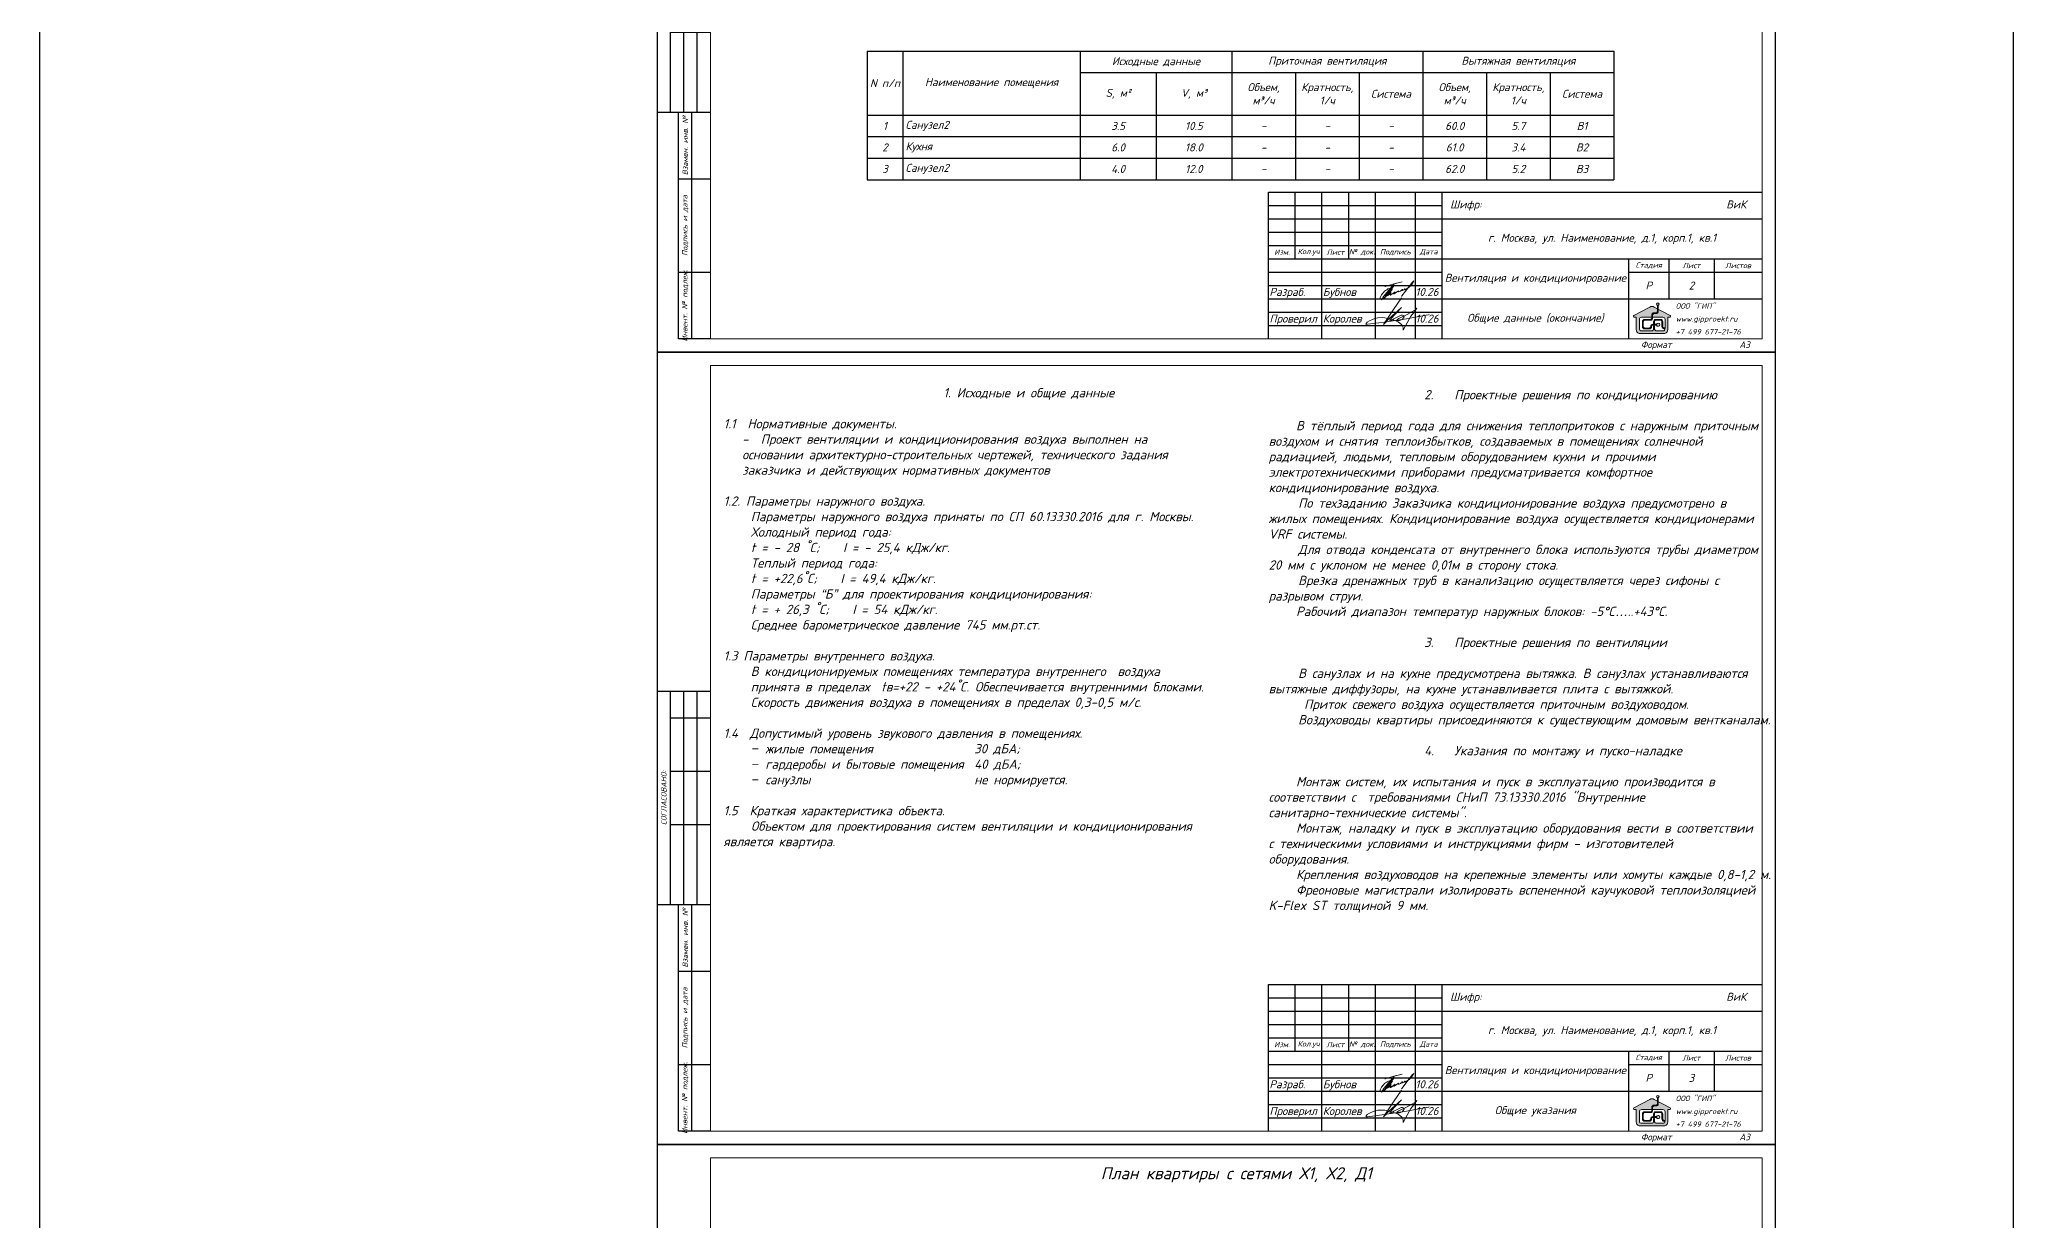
# Model space of a CAD drawing. Header units: millimetres. Extents: x 3082 to 230946, y 1570 to 312844.
# Drawn here: x 27330 to 64332, y 125471 to 147605 of the extents above; entities that cross this region are included whole.
import ezdxf
from ezdxf.enums import TextEntityAlignment as Align

# ---------------------------------------------------------------- set-up
doc = ezdxf.new("R2010")
doc.units = ezdxf.units.MM
doc.layers.add('A_K1', color=14, linetype='Continuous', lineweight=0)
doc.layers.add('Ramka', color=7, linetype='Continuous', lineweight=0)
for name, color, linetype in [('FORMAT', 7, 'Continuous'), ('FORMATKA', 7, 'Continuous'), ('TEXT', 250, 'Continuous')]:
    doc.layers.add(name, color=color, linetype=linetype)
doc.styles.add('Is_100', font='isocpeui.ttf', dxfattribs={"height": 100})
doc.styles.add('ls_200', font='isocpeui.ttf', dxfattribs={"height": 200})
doc.styles.get("Standard").update_dxf_attribs({"font": 'arial.ttf'})
doc.styles.add('масштаб 50', font='times.ttf', dxfattribs={"height": 150})

# ---------------------------------------------------------------- blocks, each defined once
blk = doc.blocks.new('giplogo01')
h = blk.add_hatch(color=5)
h.dxf.hatch_style = 1
h.paths.add_polyline_path([(210, 2227), (435, 2227, 0.4142136), (576, 2368), (576, 2667), (236, 2849, 0.2504322), (-236, 2849), (-1953, 1931, 0.7804491), (-1908, 1752), (-1692, 1752), (-1692, 400, 0.4142136), (-1292, 0), (0, 0), (1292, 0, 0.4142136), (1692, 400), (1692, 1752), (1908, 1752, 0.7804491), (1953, 1931), (665, 2619), (665, 2368, -0.4142136), (435, 2138), (210, 2138, 0.4142136), (69, 1997), (69, 1752), (1182, 1752, -0.4142136), (1412, 1522), (1412, 594), (1288, 594, -0.4142136), (1147, 735), (1147, 1287, 0.4142136), (917, 1517), (408, 1517, 0.4142136), (178, 1287), (178, 1091), (267, 1091), (267, 1287, -0.4142136), (408, 1428), (917, 1428, -0.4142136), (1058, 1287), (1058, 735, 0.4142136), (1288, 505), (1412, 505, -0.4142136), (1182, 275), (497, 275, -0.4142136), (267, 505), (267, 802), (178, 802), (178, 506, -0.4142136), (-52, 276), (-1133, 276, -0.4142136), (-1363, 506), (-1363, 1522, -0.4142136), (-1133, 1752), (-20, 1752), (-20, 1997, -0.4142136)])
h.paths.add_polyline_path([(69, 1661), (69, 1752), (-20, 1752), (-20, 1661, -0.4142136), (-161, 1520), (-796, 1520, 0.4142136), (-1026, 1290), (-1026, 729, 0.4142136), (-796, 499), (-285, 499, 0.4142136), (-55, 729), (-55, 761, -0.4142136), (86, 902), (497, 902, 7.5648083), (497, 991), (86, 991, 0.4142136), (-144, 761), (-144, 729, -0.4142136), (-285, 588), (-796, 588, -0.4142136), (-937, 729), (-937, 1290, -0.4142136), (-796, 1431), (-161, 1431, 0.4142136)], flags=17)
h.paths.add_polyline_path([(576, 3014), (576, 2667), (665, 2619), (665, 3014, 6.0054408)])
at = {"color": 5}
for points in [[(-1956, 1929), (-236, 2849, -0.2504322), (236, 2849), (1953, 1931, -0.7804491), (1908, 1752), (1692, 1752), (1692, 400, -0.4142136), (1292, 0), (0, 0), (-1292, 0, -0.4142136), (-1692, 400), (-1692, 1752), (-1908, 1752, -0.7804491), (-1953, 1931), (-236, 2849, -0.2504322), (236, 2849), (1956, 1929)], [(1412, 594), (1288, 594, -0.4142136), (1147, 735), (1147, 1287, 0.4142136), (917, 1517), (408, 1517, 0.4142136), (178, 1287), (178, 1091), (267, 1091), (267, 1287, -0.4142136), (408, 1428), (917, 1428, -0.4142136), (1058, 1287), (1058, 735, 0.4142136), (1288, 505), (1412, 505, -0.4142136), (1182, 275), (497, 275, -0.4142136), (267, 505), (267, 802), (178, 802), (178, 506, -0.4142136), (-52, 276), (-1133, 276, -0.4142136), (-1363, 506), (-1363, 1522, -0.4142136), (-1133, 1752), (1182, 1752, -0.4142136), (1412, 1522), (1412, 594), (1377, 594)]]:
    blk.add_lwpolyline(points, format="xyb", dxfattribs=at)
blk.add_lwpolyline([(665, 3014), (665, 2368, -0.4142136), (435, 2138), (210, 2138, 0.4142136), (69, 1997), (69, 1661, -0.4142136), (-161, 1431), (-796, 1431, 0.4142136), (-937, 1290), (-937, 729, 0.4142136), (-796, 588), (-285, 588, 0.4142136), (-144, 729), (-144, 761, -0.4142136), (86, 991), (497, 991, -7.5648083), (497, 902), (86, 902, 0.4142136), (-55, 761), (-55, 729, -0.4142136), (-285, 499), (-796, 499, -0.4142136), (-1026, 729), (-1026, 1290, -0.4142136), (-796, 1520), (-161, 1520, 0.4142136), (-20, 1661), (-20, 1997, -0.4142136), (210, 2227), (435, 2227), (210, 2227), (435, 2227, 0.4142136), (576, 2368), (576, 3014), (576, 3014), (576, 3014, -6.0054408)], format="xyb", close=True, dxfattribs=at)
blk = doc.blocks.new('*U455')
at = {"linetype": 'Continuous'}
for points in [[(-20961, 8500), (-19961, 8500)], [(-20711, 4500), (-20711, 8500)], [(-20461, 4500), (-20461, 8500)], [(-20211, 4500), (-20211, 8500)], [(-20711, 8000), (-19961, 8000)], [(-20711, 7000), (-19961, 7000)], [(-20711, 6000), (-19961, 6000)], [(-20961, 4500), (-19961, 4500)], [(-20561, 250), (-20561, 4500)], [(-20561, 4500), (-19979, 4500)], [(-20311, 250), (-20311, 4500)], [(-20561, 3250), (-19961, 3250)], [(-20561, 1500), (-19961, 1500)], [(-19961, 250), (-20561, 250)]]:
    blk.add_lwpolyline(points, dxfattribs=at)
for points in [[(-9500, 250), (-9500, 3000), (-250, 3000)], [(-9000, 1750), (-9000, 3000)], [(-8500, 250), (-8500, 3000)], [(-8000, 1750), (-8000, 3000)], [(-7500, 250), (-7500, 3000)], [(-6750, 250), (-6750, 3000)], [(-6250, 250), (-6250, 3000)], [(-9500, 2750), (-6250, 2750)], [(-9500, 2500), (-6250, 2500)], [(-9500, 2250), (-6250, 2250)], [(-6250, 2500), (-250, 2500)], [(-9500, 2000), (-6250, 2000)], [(-9500, 1750), (-6250, 1750)], [(-9500, 1500), (-6250, 1500)], [(-6250, 1750), (-250, 1750)], [(-2750, 250), (-2750, 1750)], [(-2750, 1500), (-250, 1500)], [(-2000, 1750), (-2000, 1000)], [(-1150, 1750), (-1150, 1000)], [(-9500, 1250), (-6250, 1250)], [(-9500, 1000), (-6250, 1000)], [(-9500, 750), (-6250, 750)], [(-6250, 1000), (-250, 1000)], [(-9500, 500), (-6250, 500)]]:
    blk.add_lwpolyline(points)
at = {"layer": 'Ramka', "color": 7}
for points in [[(-20961, 0), (0, 0), (0, 14850), (-20961, 14850)], [(-19961, 250), (-250, 250), (-250, 14600), (-19961, 14600)]]:
    blk.add_lwpolyline(points, close=True, dxfattribs=at)
at = {"layer": 'Ramka', "color": 5, "lineweight": 9, "flags": 128}
for points in [[(-7318, 1226), (-7313, 1234), (-7153, 1284), (-6999, 1321), (-7149, 1284), (-7318, 1082), (-7329, 1066), (-7345, 1044), (-7356, 1028), (-7367, 1012), (-7371, 1004), (-7372, 1001), (-7374, 1000), (-7377, 992), (-7382, 985), (-7367, 1012), (-7351, 1036), (-7329, 1066), (-7296, 1096), (-7279, 1113), (-7262, 1130), (-7246, 1145), (-7234, 1157), (-7220, 1170), (-7200, 1190), (-7173, 1217), (-7157, 1236), (-7149, 1246), (-7146, 1250), (-7143, 1255), (-7173, 1217), (-7201, 1180), (-7232, 1145), (-7241, 1132), (-7248, 1124), (-7263, 1106), (-7270, 1097), (-7285, 1080), (-7293, 1070), (-7299, 1062), (-7308, 1051), (-7309, 1047), (-7316, 1033), (-7319, 1028), (-7324, 1021), (-7328, 1015), (-7331, 1012), (-7333, 1011), (-7326, 1025), (-7322, 1032), (-7317, 1039), (-7312, 1047), (-7304, 1057), (-7271, 1096), (-7253, 1118), (-7231, 1138), (-7214, 1154), (-7200, 1168), (-7193, 1174), (-7185, 1181), (-7179, 1186), (-7202, 1156), (-7214, 1139), (-7230, 1117), (-7245, 1097), (-7252, 1088), (-7257, 1081), (-7261, 1076), (-7264, 1071), (-7267, 1067), (-7273, 1060), (-7237, 1102), (-7227, 1110), (-7220, 1120), (-7216, 1125), (-7206, 1134), (-7244, 1079), (-7223, 1116), (-7216, 1131), (-7208, 1148), (-7207, 1161), (-7206, 1168), (-7207, 1174), (-7209, 1184), (-7210, 1188), (-7216, 1193), (-7220, 1194), (-7226, 1195), (-7234, 1195), (-7251, 1190), (-7263, 1185), (-7276, 1178), (-7287, 1172), (-7311, 1155), (-7326, 1143), (-7349, 1121), (-7367, 1099), (-7378, 1083), (-7383, 1078), (-7391, 1064), (-7404, 1041), (-7409, 1025), (-7410, 1017), (-7410, 1010), (-7407, 1001), (-7402, 997), (-7390, 996), (-7378, 997), (-7353, 1012), (-7337, 1021), (-7299, 1049), (-7276, 1065), (-7259, 1076), (-7243, 1082), (-7218, 1097), (-7205, 1102), (-7216, 1086), (-7223, 1076), (-7225, 1073), (-7225, 1071), (-7219, 1070), (-7212, 1073), (-7154, 1115), (-7129, 1134), (-7147, 1115), (-7157, 1103), (-7159, 1099), (-7159, 1095), (-7154, 1094), (-7148, 1096), (-7063, 1150), (-7072, 1139), (-7073, 1134), (-7072, 1132), (-7071, 1132), (-7066, 1132), (-7051, 1135), (-7031, 1146), (-7013, 1156), (-6999, 1164), (-6991, 1169), (-6988, 1174), (-6987, 1175), (-6990, 1177), (-6996, 1176), (-7000, 1173), (-7002, 1169), (-7004, 1164), (-7005, 1161), (-7004, 1159), (-6998, 1157), (-6991, 1159), (-6981, 1163), (-6961, 1172), (-6955, 1174), (-6949, 1179), (-6947, 1181), (-6944, 1185), (-6944, 1188), (-6947, 1189), (-6950, 1189), (-6953, 1187), (-6956, 1184), (-6957, 1179), (-6957, 1177), (-6955, 1174), (-6952, 1174), (-6948, 1172), (-6942, 1175), (-6937, 1177), (-6865, 1222), (-6846, 1238), (-6825, 1258), (-6810, 1278), (-6802, 1290), (-6779, 1333), (-6780, 1335), (-6812, 1307), (-6868, 1230), (-7002, 1054), (-7008, 1044)], [(-7009, 1018), (-7157, 803), (-7348, 521), (-7251, 622), (-7007, 838), (-7216, 622), (-7231, 586), (-7199, 595), (-7155, 624), (-7018, 692), (-6988, 692), (-6963, 683), (-6961, 662), (-6998, 615), (-7048, 595), (-7086, 591), (-7095, 608), (-7061, 631), (-6894, 713), (-6727, 809), (-6720, 826), (-6725, 827), (-6729, 823), (-6749, 783), (-6835, 675), (-6869, 621), (-6979, 413), (-6980, 466), (-7002, 512), (-7070, 568), (-7119, 591), (-7203, 612), (-7274, 630), (-7325, 644), (-7363, 648), (-7456, 642), (-7507, 632), (-7554, 615), (-7608, 591), (-7651, 566), (-7675, 540), (-7677, 527), (-7664, 519), (-7646, 523), (-7327, 566), (-6914, 627), (-6617, 680), (-6549, 695), (-6503, 702), (-6491, 709)]]:
    blk.add_lwpolyline(points, dxfattribs=at)
at = {"layer": 'A_K1', "xscale": 0.1741164628948324, "yscale": 0.1741164628948324, "zscale": 0.1741164628948324}
blk.add_blockref('giplogo01', (-2314, 351), dxfattribs=at)
at = {"layer": 'A_K1', "color": 5, "insert": (-1870, 625), "char_height": 100, "width": 1620.21, "attachment_point": 4, "line_spacing_factor": 1.45, "style": 'ls_200'}
blk.add_mtext('\\pxql;ООО "ГИП"\\Pwww.gipproekt.ru\\P+7 499 677-21-76', dxfattribs=at)
at = {"layer": 'Ramka', "lineweight": 9, "style": 'ls_200'}
for s, p in [('Разраб.', (-9485, 1055)), ('Бубнов', (-8485, 1055)), ('10.26', (-6750, 1055)), ('Проверил', (-9485, 555)), ('Королев', (-8485, 555)), ('10.26', (-6750, 555))]:
    blk.add_text(s, height=150, dxfattribs=at).set_placement(p)
at = {"layer": 'TEXT', "color": 0, "linetype": 'Continuous', "lineweight": 0, "char_height": 100, "attachment_point": 5, "rotation": 90, "style": 'ls_200'}
for s, insert, width in [('\\pxqc;СОГЛАСОВАНО:', (-20836, 6500), 4000), ('\\pxqc;Взамен. инв. №', (-20436, 3875), 1250), ('\\pxqc;Подпись и дата', (-20436, 2375), 1750), ('\\pxqc;Инвент. № подлеж.', (-20436, 875), 1250)]:
    blk.add_mtext(s, dxfattribs=dict(at, insert=insert, width=width))
at = {"layer": 'TEXT', "color": 0, "linetype": 'Continuous', "lineweight": 0, "style": 'ls_200'}
for s, insert, char_height, width, attachment_point in [('\\pxi1,ql;Шифр:                                                ВиК', (-6250, 2750), 150, 6000, 4), ('\\pxqc;Изм.', (-9250, 1875), 100, 500, 5), ('\\pxqc;Кол.уч', (-8750, 1875), 100, 500, 5), ('\\pxqc;Лист', (-8250, 1875), 100, 500, 5), ('№ док.', (-7750, 1875), 100, 500, 5), ('\\pxqc;Подпись', (-7125, 1875), 100, 750, 5), ('\\pxqc;Дата', (-6500, 1875), 100, 500, 5), ('\\pxqc;Стадия', (-2375, 1625), 100, 750, 5), ('\\pxqc;Лист', (-1575, 1625), 100, 850, 5), ('\\pxqc;Листов', (-700, 1625), 100, 900, 5), ('\\pxqc;Вентиляция и кондиционирование', (-6250, 1375), 150, 3500, 4), ('\\pxqc;Формат                А3', (-250, 125), 124.67, 2500, 6)]:
    blk.add_mtext(s, dxfattribs=dict(at, insert=insert, char_height=char_height, width=width, attachment_point=attachment_point))
blk = doc.blocks.new('*U454')
at = {"linetype": 'Continuous'}
for points in [[(-20961, 8500), (-19961, 8500)], [(-20711, 4500), (-20711, 8500)], [(-20461, 4500), (-20461, 8500)], [(-20211, 4500), (-20211, 8500)], [(-20711, 8000), (-19961, 8000)], [(-20711, 7000), (-19961, 7000)], [(-20711, 6000), (-19961, 6000)], [(-20961, 4500), (-19961, 4500)], [(-20561, 250), (-20561, 4500)], [(-20561, 4500), (-19979, 4500)], [(-20311, 250), (-20311, 4500)], [(-20561, 3250), (-19961, 3250)], [(-20561, 1500), (-19961, 1500)], [(-19961, 250), (-20561, 250)]]:
    blk.add_lwpolyline(points, dxfattribs=at)
for points in [[(-9500, 250), (-9500, 3000), (-250, 3000)], [(-9000, 1750), (-9000, 3000)], [(-8500, 250), (-8500, 3000)], [(-8000, 1750), (-8000, 3000)], [(-7500, 250), (-7500, 3000)], [(-6750, 250), (-6750, 3000)], [(-6250, 250), (-6250, 3000)], [(-9500, 2750), (-6250, 2750)], [(-9500, 2500), (-6250, 2500)], [(-9500, 2250), (-6250, 2250)], [(-6250, 2500), (-250, 2500)], [(-9500, 2000), (-6250, 2000)], [(-9500, 1750), (-6250, 1750)], [(-9500, 1500), (-6250, 1500)], [(-6250, 1750), (-250, 1750)], [(-2750, 250), (-2750, 1750)], [(-2750, 1500), (-250, 1500)], [(-2000, 1750), (-2000, 1000)], [(-1150, 1750), (-1150, 1000)], [(-9500, 1250), (-6250, 1250)], [(-9500, 1000), (-6250, 1000)], [(-9500, 750), (-6250, 750)], [(-6250, 1000), (-250, 1000)], [(-9500, 500), (-6250, 500)]]:
    blk.add_lwpolyline(points)
at = {"layer": 'Ramka', "color": 7}
for points in [[(-20961, 0), (0, 0), (0, 14850), (-20961, 14850)], [(-19961, 250), (-250, 250), (-250, 14600), (-19961, 14600)]]:
    blk.add_lwpolyline(points, close=True, dxfattribs=at)
at = {"layer": 'Ramka', "color": 5, "lineweight": 9, "flags": 128}
for points in [[(-7318, 1226), (-7313, 1234), (-7153, 1284), (-6999, 1321), (-7149, 1284), (-7318, 1082), (-7329, 1066), (-7345, 1044), (-7356, 1028), (-7367, 1012), (-7371, 1004), (-7372, 1001), (-7374, 1000), (-7377, 992), (-7382, 985), (-7367, 1012), (-7351, 1036), (-7329, 1066), (-7296, 1096), (-7279, 1113), (-7262, 1130), (-7246, 1145), (-7234, 1157), (-7220, 1170), (-7200, 1190), (-7173, 1217), (-7157, 1236), (-7149, 1246), (-7146, 1250), (-7143, 1255), (-7173, 1217), (-7201, 1180), (-7232, 1145), (-7241, 1132), (-7248, 1124), (-7263, 1106), (-7270, 1097), (-7285, 1080), (-7293, 1070), (-7299, 1062), (-7308, 1051), (-7309, 1047), (-7316, 1033), (-7319, 1028), (-7324, 1021), (-7328, 1015), (-7331, 1012), (-7333, 1011), (-7326, 1025), (-7322, 1032), (-7317, 1039), (-7312, 1047), (-7304, 1057), (-7271, 1096), (-7253, 1118), (-7231, 1138), (-7214, 1154), (-7200, 1168), (-7193, 1174), (-7185, 1181), (-7179, 1186), (-7202, 1156), (-7214, 1139), (-7230, 1117), (-7245, 1097), (-7252, 1088), (-7257, 1081), (-7261, 1076), (-7264, 1071), (-7267, 1067), (-7273, 1060), (-7237, 1102), (-7227, 1110), (-7220, 1120), (-7216, 1125), (-7206, 1134), (-7244, 1079), (-7223, 1116), (-7216, 1131), (-7208, 1148), (-7207, 1161), (-7206, 1168), (-7207, 1174), (-7209, 1184), (-7210, 1188), (-7216, 1193), (-7220, 1194), (-7226, 1195), (-7234, 1195), (-7251, 1190), (-7263, 1185), (-7276, 1178), (-7287, 1172), (-7311, 1155), (-7326, 1143), (-7349, 1121), (-7367, 1099), (-7378, 1083), (-7383, 1078), (-7391, 1064), (-7404, 1041), (-7409, 1025), (-7410, 1017), (-7410, 1010), (-7407, 1001), (-7402, 997), (-7390, 996), (-7378, 997), (-7353, 1012), (-7337, 1021), (-7299, 1049), (-7276, 1065), (-7259, 1076), (-7243, 1082), (-7218, 1097), (-7205, 1102), (-7216, 1086), (-7223, 1076), (-7225, 1073), (-7225, 1071), (-7219, 1070), (-7212, 1073), (-7154, 1115), (-7129, 1134), (-7147, 1115), (-7157, 1103), (-7159, 1099), (-7159, 1095), (-7154, 1094), (-7148, 1096), (-7063, 1150), (-7072, 1139), (-7073, 1134), (-7072, 1132), (-7071, 1132), (-7066, 1132), (-7051, 1135), (-7031, 1146), (-7013, 1156), (-6999, 1164), (-6991, 1169), (-6988, 1174), (-6987, 1175), (-6990, 1177), (-6996, 1176), (-7000, 1173), (-7002, 1169), (-7004, 1164), (-7005, 1161), (-7004, 1159), (-6998, 1157), (-6991, 1159), (-6981, 1163), (-6961, 1172), (-6955, 1174), (-6949, 1179), (-6947, 1181), (-6944, 1185), (-6944, 1188), (-6947, 1189), (-6950, 1189), (-6953, 1187), (-6956, 1184), (-6957, 1179), (-6957, 1177), (-6955, 1174), (-6952, 1174), (-6948, 1172), (-6942, 1175), (-6937, 1177), (-6865, 1222), (-6846, 1238), (-6825, 1258), (-6810, 1278), (-6802, 1290), (-6779, 1333), (-6780, 1335), (-6812, 1307), (-6868, 1230), (-7002, 1054), (-7008, 1044)], [(-7009, 1018), (-7157, 803), (-7348, 521), (-7251, 622), (-7007, 838), (-7216, 622), (-7231, 586), (-7199, 595), (-7155, 624), (-7018, 692), (-6988, 692), (-6963, 683), (-6961, 662), (-6998, 615), (-7048, 595), (-7086, 591), (-7095, 608), (-7061, 631), (-6894, 713), (-6727, 809), (-6720, 826), (-6725, 827), (-6729, 823), (-6749, 783), (-6835, 675), (-6869, 621), (-6979, 413), (-6980, 466), (-7002, 512), (-7070, 568), (-7119, 591), (-7203, 612), (-7274, 630), (-7325, 644), (-7363, 648), (-7456, 642), (-7507, 632), (-7554, 615), (-7608, 591), (-7651, 566), (-7675, 540), (-7677, 527), (-7664, 519), (-7646, 523), (-7327, 566), (-6914, 627), (-6617, 680), (-6549, 695), (-6503, 702), (-6491, 709)]]:
    blk.add_lwpolyline(points, dxfattribs=at)
at = {"layer": 'A_K1', "xscale": 0.1741164628948324, "yscale": 0.1741164628948324, "zscale": 0.1741164628948324}
blk.add_blockref('giplogo01', (-2314, 351), dxfattribs=at)
at = {"layer": 'A_K1', "color": 5, "insert": (-1870, 625), "char_height": 100, "width": 1620.21, "attachment_point": 4, "line_spacing_factor": 1.45, "style": 'ls_200'}
blk.add_mtext('\\pxql;ООО "ГИП"\\Pwww.gipproekt.ru\\P+7 499 677-21-76', dxfattribs=at)
at = {"layer": 'Ramka', "lineweight": 9, "style": 'ls_200'}
for s, p in [('Разраб.', (-9485, 1055)), ('Бубнов', (-8485, 1055)), ('10.26', (-6750, 1055)), ('Проверил', (-9485, 555)), ('Королев', (-8485, 555)), ('10.26', (-6750, 555))]:
    blk.add_text(s, height=150, dxfattribs=at).set_placement(p)
at = {"layer": 'TEXT', "color": 0, "linetype": 'Continuous', "lineweight": 0, "char_height": 100, "attachment_point": 5, "rotation": 90, "style": 'ls_200'}
for s, insert, width in [('\\pxqc;СОГЛАСОВАНО:', (-20836, 6500), 4000), ('\\pxqc;Взамен. инв. №', (-20436, 3875), 1250), ('\\pxqc;Подпись и дата', (-20436, 2375), 1750), ('\\pxqc;Инвент. № подлеж.', (-20436, 875), 1250)]:
    blk.add_mtext(s, dxfattribs=dict(at, insert=insert, width=width))
at = {"layer": 'TEXT', "color": 0, "linetype": 'Continuous', "lineweight": 0, "style": 'ls_200'}
for s, insert, char_height, width, attachment_point in [('\\pxi1,ql;Шифр:                                                ВиК', (-6250, 2750), 150, 6000, 4), ('\\pxqc;Изм.', (-9250, 1875), 100, 500, 5), ('\\pxqc;Кол.уч', (-8750, 1875), 100, 500, 5), ('\\pxqc;Лист', (-8250, 1875), 100, 500, 5), ('№ док.', (-7750, 1875), 100, 500, 5), ('\\pxqc;Подпись', (-7125, 1875), 100, 750, 5), ('\\pxqc;Дата', (-6500, 1875), 100, 500, 5), ('\\pxqc;Стадия', (-2375, 1625), 100, 750, 5), ('\\pxqc;Лист', (-1575, 1625), 100, 850, 5), ('\\pxqc;Листов', (-700, 1625), 100, 900, 5), ('\\pxqc;Вентиляция и кондиционирование', (-6250, 1375), 150, 3500, 4), ('\\pxqc;Формат                А3', (-250, 125), 124.67, 2500, 6)]:
    blk.add_mtext(s, dxfattribs=dict(at, insert=insert, char_height=char_height, width=width, attachment_point=attachment_point))
blk = doc.blocks.new('*U448')
at = {"linetype": 'Continuous'}
for points in [[(-20961, 8500), (-19961, 8500)], [(-20711, 4500), (-20711, 8500)], [(-20461, 4500), (-20461, 8500)], [(-20211, 4500), (-20211, 8500)], [(-20711, 8000), (-19961, 8000)], [(-20711, 7000), (-19961, 7000)], [(-20711, 6000), (-19961, 6000)], [(-20961, 4500), (-19961, 4500)], [(-20561, 250), (-20561, 4500)], [(-20561, 4500), (-19979, 4500)], [(-20311, 250), (-20311, 4500)], [(-20561, 3250), (-19961, 3250)], [(-20561, 1500), (-19961, 1500)], [(-19961, 250), (-20561, 250)]]:
    blk.add_lwpolyline(points, dxfattribs=at)
for points in [[(-9500, 250), (-9500, 3000), (-250, 3000)], [(-9000, 1750), (-9000, 3000)], [(-8500, 250), (-8500, 3000)], [(-8000, 1750), (-8000, 3000)], [(-7500, 250), (-7500, 3000)], [(-6750, 250), (-6750, 3000)], [(-6250, 250), (-6250, 3000)], [(-9500, 2750), (-6250, 2750)], [(-9500, 2500), (-6250, 2500)], [(-9500, 2250), (-6250, 2250)], [(-6250, 2500), (-250, 2500)], [(-9500, 2000), (-6250, 2000)], [(-9500, 1750), (-6250, 1750)], [(-9500, 1500), (-6250, 1500)], [(-6250, 1750), (-250, 1750)], [(-2750, 250), (-2750, 1750)], [(-2750, 1500), (-250, 1500)], [(-2000, 1750), (-2000, 1000)], [(-1150, 1750), (-1150, 1000)], [(-9500, 1250), (-6250, 1250)], [(-9500, 1000), (-6250, 1000)], [(-9500, 750), (-6250, 750)], [(-6250, 1000), (-250, 1000)], [(-9500, 500), (-6250, 500)]]:
    blk.add_lwpolyline(points)
at = {"layer": 'Ramka', "color": 7}
for points in [[(-20961, 0), (0, 0), (0, 14850), (-20961, 14850)], [(-19961, 250), (-250, 250), (-250, 14600), (-19961, 14600)]]:
    blk.add_lwpolyline(points, close=True, dxfattribs=at)
at = {"layer": 'Ramka', "color": 5, "lineweight": 9, "flags": 128}
for points in [[(-7318, 1226), (-7313, 1234), (-7153, 1284), (-6999, 1321), (-7149, 1284), (-7318, 1082), (-7329, 1066), (-7345, 1044), (-7356, 1028), (-7367, 1012), (-7371, 1004), (-7372, 1001), (-7374, 1000), (-7377, 992), (-7382, 985), (-7367, 1012), (-7351, 1036), (-7329, 1066), (-7296, 1096), (-7279, 1113), (-7262, 1130), (-7246, 1145), (-7234, 1157), (-7220, 1170), (-7200, 1190), (-7173, 1217), (-7157, 1236), (-7149, 1246), (-7146, 1250), (-7143, 1255), (-7173, 1217), (-7201, 1180), (-7232, 1145), (-7241, 1132), (-7248, 1124), (-7263, 1106), (-7270, 1097), (-7285, 1080), (-7293, 1070), (-7299, 1062), (-7308, 1051), (-7309, 1047), (-7316, 1033), (-7319, 1028), (-7324, 1021), (-7328, 1015), (-7331, 1012), (-7333, 1011), (-7326, 1025), (-7322, 1032), (-7317, 1039), (-7312, 1047), (-7304, 1057), (-7271, 1096), (-7253, 1118), (-7231, 1138), (-7214, 1154), (-7200, 1168), (-7193, 1174), (-7185, 1181), (-7179, 1186), (-7202, 1156), (-7214, 1139), (-7230, 1117), (-7245, 1097), (-7252, 1088), (-7257, 1081), (-7261, 1076), (-7264, 1071), (-7267, 1067), (-7273, 1060), (-7237, 1102), (-7227, 1110), (-7220, 1120), (-7216, 1125), (-7206, 1134), (-7244, 1079), (-7223, 1116), (-7216, 1131), (-7208, 1148), (-7207, 1161), (-7206, 1168), (-7207, 1174), (-7209, 1184), (-7210, 1188), (-7216, 1193), (-7220, 1194), (-7226, 1195), (-7234, 1195), (-7251, 1190), (-7263, 1185), (-7276, 1178), (-7287, 1172), (-7311, 1155), (-7326, 1143), (-7349, 1121), (-7367, 1099), (-7378, 1083), (-7383, 1078), (-7391, 1064), (-7404, 1041), (-7409, 1025), (-7410, 1017), (-7410, 1010), (-7407, 1001), (-7402, 997), (-7390, 996), (-7378, 997), (-7353, 1012), (-7337, 1021), (-7299, 1049), (-7276, 1065), (-7259, 1076), (-7243, 1082), (-7218, 1097), (-7205, 1102), (-7216, 1086), (-7223, 1076), (-7225, 1073), (-7225, 1071), (-7219, 1070), (-7212, 1073), (-7154, 1115), (-7129, 1134), (-7147, 1115), (-7157, 1103), (-7159, 1099), (-7159, 1095), (-7154, 1094), (-7148, 1096), (-7063, 1150), (-7072, 1139), (-7073, 1134), (-7072, 1132), (-7071, 1132), (-7066, 1132), (-7051, 1135), (-7031, 1146), (-7013, 1156), (-6999, 1164), (-6991, 1169), (-6988, 1174), (-6987, 1175), (-6990, 1177), (-6996, 1176), (-7000, 1173), (-7002, 1169), (-7004, 1164), (-7005, 1161), (-7004, 1159), (-6998, 1157), (-6991, 1159), (-6981, 1163), (-6961, 1172), (-6955, 1174), (-6949, 1179), (-6947, 1181), (-6944, 1185), (-6944, 1188), (-6947, 1189), (-6950, 1189), (-6953, 1187), (-6956, 1184), (-6957, 1179), (-6957, 1177), (-6955, 1174), (-6952, 1174), (-6948, 1172), (-6942, 1175), (-6937, 1177), (-6865, 1222), (-6846, 1238), (-6825, 1258), (-6810, 1278), (-6802, 1290), (-6779, 1333), (-6780, 1335), (-6812, 1307), (-6868, 1230), (-7002, 1054), (-7008, 1044)], [(-7009, 1018), (-7157, 803), (-7348, 521), (-7251, 622), (-7007, 838), (-7216, 622), (-7231, 586), (-7199, 595), (-7155, 624), (-7018, 692), (-6988, 692), (-6963, 683), (-6961, 662), (-6998, 615), (-7048, 595), (-7086, 591), (-7095, 608), (-7061, 631), (-6894, 713), (-6727, 809), (-6720, 826), (-6725, 827), (-6729, 823), (-6749, 783), (-6835, 675), (-6869, 621), (-6979, 413), (-6980, 466), (-7002, 512), (-7070, 568), (-7119, 591), (-7203, 612), (-7274, 630), (-7325, 644), (-7363, 648), (-7456, 642), (-7507, 632), (-7554, 615), (-7608, 591), (-7651, 566), (-7675, 540), (-7677, 527), (-7664, 519), (-7646, 523), (-7327, 566), (-6914, 627), (-6617, 680), (-6549, 695), (-6503, 702), (-6491, 709)]]:
    blk.add_lwpolyline(points, dxfattribs=at)
at = {"layer": 'A_K1', "xscale": 0.1741164628948324, "yscale": 0.1741164628948324, "zscale": 0.1741164628948324}
blk.add_blockref('giplogo01', (-2314, 351), dxfattribs=at)
at = {"layer": 'A_K1', "color": 5, "insert": (-1870, 625), "char_height": 100, "width": 1620.21, "attachment_point": 4, "line_spacing_factor": 1.45, "style": 'ls_200'}
blk.add_mtext('\\pxql;ООО "ГИП"\\Pwww.gipproekt.ru\\P+7 499 677-21-76', dxfattribs=at)
at = {"layer": 'Ramka', "lineweight": 9, "style": 'ls_200'}
for s, p in [('Разраб.', (-9485, 1055)), ('Бубнов', (-8485, 1055)), ('10.26', (-6750, 1055)), ('Проверил', (-9485, 555)), ('Королев', (-8485, 555)), ('10.26', (-6750, 555))]:
    blk.add_text(s, height=150, dxfattribs=at).set_placement(p)
at = {"layer": 'TEXT', "color": 0, "linetype": 'Continuous', "lineweight": 0, "char_height": 100, "attachment_point": 5, "rotation": 90, "style": 'ls_200'}
for s, insert, width in [('\\pxqc;СОГЛАСОВАНО:', (-20836, 6500), 4000), ('\\pxqc;Взамен. инв. №', (-20436, 3875), 1250), ('\\pxqc;Подпись и дата', (-20436, 2375), 1750), ('\\pxqc;Инвент. № подлеж.', (-20436, 875), 1250)]:
    blk.add_mtext(s, dxfattribs=dict(at, insert=insert, width=width))
at = {"layer": 'TEXT', "color": 0, "linetype": 'Continuous', "lineweight": 0, "style": 'ls_200'}
for s, insert, char_height, width, attachment_point in [('\\pxi1,ql;Шифр:                                             ВиК.СО', (-6250, 2750), 150, 6000, 4), ('\\pxqc;Изм.', (-9250, 1875), 100, 500, 5), ('\\pxqc;Кол.уч', (-8750, 1875), 100, 500, 5), ('\\pxqc;Лист', (-8250, 1875), 100, 500, 5), ('№ док.', (-7750, 1875), 100, 500, 5), ('\\pxqc;Подпись', (-7125, 1875), 100, 750, 5), ('\\pxqc;Дата', (-6500, 1875), 100, 500, 5), ('\\pxqc;Стадия', (-2375, 1625), 100, 750, 5), ('\\pxqc;Лист', (-1575, 1625), 100, 850, 5), ('\\pxqc;Листов', (-700, 1625), 100, 900, 5), ('\\pxqc;Вентиляция и кондиционирование', (-6250, 1375), 150, 3500, 4), ('\\pxqc;Формат                А3', (-250, 125), 124.67, 2500, 6)]:
    blk.add_mtext(s, dxfattribs=dict(at, insert=insert, char_height=char_height, width=width, attachment_point=attachment_point))
blk = doc.blocks.new('*T471')
at = {"color": 0, "linetype": 'ByBlock', "lineweight": -2, "transparency": 16777216}
for p, q in [((0, 0), (14000, 0)), ((0, 0), (0, -2409)), ((671, 0), (671, -2409)), ((3996, 0), (3996, -2409)), ((6836, 0), (6836, -2409)), ((10418, 0), (10418, -2409)), ((14000, 0), (14000, -2409)), ((3996, -400), (14000, -400)), ((5416, -400), (5416, -2409)), ((8030, -400), (8030, -2409)), ((9224, -400), (9224, -2409)), ((11612, -400), (11612, -2409)), ((12806, -400), (12806, -2409)), ((0, -1200), (14000, -1200)), ((0, -1603), (14000, -1603)), ((0, -2006), (14000, -2006)), ((0, -2409), (14000, -2409))]:
    blk.add_line(p, q, dxfattribs=at)
at = {"color": 0, "transparency": 16777216, "char_height": 150}
for s, insert, width, attachment_point, style in [('Исходные данные', (5416, -200), 2836.95, 5, 'ls_200'), ('{\\C256;Приточная вентиляция}', (8627, -200), 3579.04, 5, 'ls_200'), ('{\\C256;Вытяжная вентиляция}', (12209, -200), 3579.04, 5, 'ls_200'), ('N п/п', (336, -600), 668.32, 5, 'ls_200'), ('{\\C256;Наименование помещения}', (2334, -600), 3321.58, 5, 'ls_200'), ('S, м²', (4706, -800), 1416.97, 5, 'ls_200'), ('V, м³', (6126, -800), 1416.97, 5, 'ls_200'), ('{\\C256;Объем, \\Pм³/ч}', (7433, -800), 1191.01, 5, 'ls_200'), ('{\\C256;Кратность, \\P1/ч}', (8627, -800), 1191.01, 5, 'ls_200'), ('Система', (9821, -800), 1191.01, 5, 'ls_200'), ('{\\C256;Объем, \\Pм³/ч}', (11015, -800), 1191.01, 5, 'ls_200'), ('{\\C256;Кратность, \\P1/ч}', (12209, -800), 1191.01, 5, 'ls_200'), ('Система', (13403, -800), 1191.01, 5, 'ls_200'), ('1', (336, -1402), 668.32, 5, 'ls_200'), ('Санузел2', (721, -1402), 3224.58, 4, 'ls_200'), ('3.5', (4706, -1402), 1319.97, 5, 'Is_100'), ('10.5', (6126, -1402), 1319.97, 5, 'Is_100'), ('{\\C256;-}', (7433, -1402), 1191.01, 5, 'ls_200'), ('{\\C256;-}', (8627, -1402), 1191.01, 5, 'ls_200'), ('{\\C256;-}', (9821, -1402), 1191.01, 5, 'ls_200'), ('60.0', (11015, -1402), 1094.01, 5, 'Is_100'), ('5.7', (12209, -1402), 1094.01, 5, 'Is_100'), ('2', (336, -1804), 668.32, 5, 'ls_200'), ('Кухня', (721, -1804), 3224.58, 4, 'ls_200'), ('6.0', (4706, -1804), 1319.97, 5, 'Is_100'), ('18.0', (6126, -1804), 1319.97, 5, 'Is_100'), ('{\\C256;-}', (7433, -1804), 1191.01, 5, 'ls_200'), ('{\\C256;-}', (8627, -1804), 1191.01, 5, 'ls_200'), ('{\\C256;-}', (9821, -1804), 1191.01, 5, 'ls_200'), ('61.0', (11015, -1804), 1094.01, 5, 'Is_100'), ('3.4', (12209, -1804), 1094.01, 5, 'Is_100'), ('3', (336, -2208), 668.32, 5, 'ls_200'), ('Санузел2', (721, -2208), 3224.58, 4, 'ls_200'), ('4.0', (4706, -2208), 1319.97, 5, 'Is_100'), ('12.0', (6126, -2208), 1319.97, 5, 'Is_100'), ('{\\C256;-}', (7433, -2208), 1191.01, 5, 'ls_200'), ('{\\C256;-}', (8627, -2208), 1191.01, 5, 'ls_200'), ('{\\C256;-}', (9821, -2208), 1191.01, 5, 'ls_200'), ('62.0', (11015, -2208), 1094.01, 5, 'Is_100'), ('5.2', (12209, -2208), 1094.01, 5, 'Is_100')]:
    blk.add_mtext(s, dxfattribs=dict(at, insert=insert, width=width, attachment_point=attachment_point, style=style))
at = {"color": 0, "transparency": 16777216, "char_height": 150, "width": 1094.01, "attachment_point": 5}
for s, insert in [('{\\fISOCPEUR|b0|i1|c204|p34;\\C256;В1\\P}', (13403, -1402)), ('{\\fISOCPEUR|b0|i1|c204|p34;\\C256;В2}', (13403, -1804)), ('{\\fISOCPEUR|b0|i1|c204|p34;\\C256;В3}', (13403, -2208))]:
    blk.add_mtext(s, dxfattribs=dict(at, insert=insert))
blk = doc.blocks.new('*U501')
at = {"layer": 'FORMATKA', "lineweight": 0, "insert": (0, 0), "char_height": 150, "width": 6000, "attachment_point": 5, "style": 'ls_200'}
blk.add_mtext('\\pxqc;{\\C0;г. Москва, ул. Наименование, д.1, корп.1, кв.1}', dxfattribs=at)
blk = doc.blocks.new('*U503')
at = {"color": 0, "linetype": 'ByBlock', "lineweight": -2, "transparency": 16777216}
for p in [(0, -14850), (0, -29700)]:
    blk.add_blockref('*U501', p, dxfattribs=at)

msp = doc.modelspace()

# ---------------------------------------------------------------- linework, layer by layer
at = {"color": 6}
msp.add_lwpolyline([(27330.2, 170754.5), (27330.2, 1570.2), (64332.3, 1570.2), (64332.3, 189770.2), (27330.2, 189770.2), (27330.2, 189770.2), (27330.2, 170754.5)], close=True, dxfattribs=at)
at = {"layer": 'FORMAT'}
for points in [[(38909.6, 141743.7), (59870.1, 141743.7), (59870.1, 156593.7), (38909.6, 156593.7)], [(38909.6, 126893.7), (59870.1, 126893.7), (59870.1, 141743.7), (38909.6, 141743.7)], [(38909.6, 112043.7), (59870.1, 112043.7), (59870.1, 126893.7), (38909.6, 126893.7)]]:
    msp.add_lwpolyline(points, close=True, dxfattribs=at)

# ---------------------------------------------------------------- block references
for name, p in [('*U503', (56620.1, 158718.7)), ('*T471', (42842.7, 147386.7))]:
    msp.add_blockref(name, p)
for name, p in [('*U455', (59870.1, 141743.7)), ('*U454', (59870.1, 126893.7)), ('*U448', (59870.1, 112043.7))]:
    msp.add_blockref(name, p, dxfattribs=at)

# ---------------------------------------------------------------- texts
at = {"color": 0, "lineweight": 40, "ltscale": 0.2, "char_height": 174, "width": 9157.224, "attachment_point": 1, "style": 'масштаб 50'}
for s, insert in [('\\pxi23.673;{\\fISOCPEUR|b0|i1|c204|p34;1. Исходные и общие данные\\P\\P\\pi0;1.1  Нормативные документы.\\P\\pl2;-^IПроект вентиляции и кондиционирования воздуха выполнен на основании архитектурно-строительных чертежей, технического задания заказчика и действующих нормативных документов\\P\\pi3,l0;\\P\\pi0;1.2. Параметры наружного воздуха.\\P\\pl2.9253;Параметры наружного воздуха приняты по СП 60.13330.2016 для г. Москвы.\\PХолодный период года:\\Pt = - 28 \\fISOCPEUR|b0|i1|c0|p34;˚\\fISOCPEUR|b0|i1|c204|p34;С;    I = - 25,4 кДж/кг.\\PТеплый период года:\\Pt = +22,6\\fISOCPEUR|b0|i1|c0|p34;˚\\fISOCPEUR|b0|i1|c204|p34;С;    I = 49,4 кДж/кг.\\PПараметры “Б” для проектирования кондиционирования:\\Pt = + 26,3 \\fISOCPEUR|b0|i1|c0|p34;˚\\fISOCPEUR|b0|i1|c204|p34;С;    I = 54 кДж/кг.\\PСреднее барометрическое давление 745 мм.рт.ст.\\P\\P\\pl0;1.3 Параметры внутреннего воздуха. \\P\\pl2.9253;В кондиционируемых помещениях температура внутреннего  воздуха принята в пределах  tв=+22 - +24\\fISOCPEUR|b0|i1|c0|p34;˚\\fISOCPEUR|b0|i1|c204|p34;С. Обеспечивается внутренними блоками.\\PСкорость движения воздуха в помещениях в пределах 0,3-0,5 м/с.\\P\\pi23.673,l0;\\P\\pi0;1.4  Допустимый уровень звукового давления в помещениях. \\P\\pi-1.5,l4.5,t4.5,27;\\fSymbol|b0|i1|c2|p18;-^I\\fISOCPEUR|b0|i1|c204|p34;жилые помещения ^I30 дБА;\\P\\fSymbol|b0|i1|c2|p18;-^I\\fISOCPEUR|b0|i1|c204|p34;гардеробы и бытовые помещения^I40 дБА;\\P\\fSymbol|b0|i1|c2|p18;-^I\\fISOCPEUR|b0|i1|c204|p34;санузлы^Iне нормируется.\\P\\pi0,l0,tz;\\P1.5  Краткая характеристика объекта. \\P\\pi2.954;Объектом для проектирования систем вентиляции и кондиционирования является квартира.}', (40153.4, 141071.5)), ('\\pxi16.76;{\\fISOCPEUR|b0|i1|c204|p34;2.^IПроектные решения по кондиционированию\\P\\pi30.276,l2.9583;\\P\\pi2.9542,l0;В тёплый период года для снижения теплопритоков с наружным приточным воздухом и снятия теплоизбытков, создаваемых в помещениях солнечной радиацией, людьми, тепловым оборудованием кухни и прочими электротехническими приборами предусматривается комфортное кондиционирование воздуха.\\P\\pi0,ql;     По техзаданию Заказчика кондиционирование воздуха предусмотрено в жилых помещениях. Кондиционирование воздуха осуществляется кондиционерами \\fISOCPEUR|b0|i1|c0|p34;VRF \\fISOCPEUR|b0|i1|c204|p34;системы.\\P\\pq*;     Для отвода конденсата от внутреннего блока используются трубы диаметром 20 мм с уклоном не менее 0,01м в сторону стока. \\P     Врезка дренажных труб в канализацию осуществляется через сифоны с разрывом струи. \\P\\pi2.9542;Рабочий диапазон температур наружных блоков: -5°С…..+43°С. \\P\\P\\pi16.76;3.^IПроектные решения по вентиляции\\P\\pi17.288;\\P\\pi0;     В санузлах и на кухне предусмотрена вытяжка. В санузлах устанавливаются вытяжные диффузоры, на кухне устанавливается плита с вытяжкой.   \\P      Приток свежего воздуха осуществляется приточным воздуховодом.\\P     Воздуховоды квартиры присоединяются к существующим домовым вентканалам.\\P\\pi2.9542;\\P\\pi16.76;4.^IУказания по монтажу и пуско-наладке\\P\\pi0,l7.6833;\\P\\pi2.9542,l0;Монтаж систем, их испытания и пуск в эксплуатацию производится в соответствии с  требованиями СНиП 73.13330.2016 "Внутренние санитарно-технические системы".\\PМонтаж, наладку и пуск в эксплуатацию оборудования вести в соответствии с техническими условиями и инструкциями фирм - изготовителей оборудования.\\PКрепления воздуховодов на крепежные элементы или хомуты каждые 0,8-1,2 м.\\PФреоновые магистрали изолировать вспененной каучуковой теплоизоляцией K-Flex \\fISOCPEUR|b0|i1|c0|p34;ST \\fISOCPEUR|b0|i1|c204|p34;толщиной 9 мм. }', (50370.1, 141034.6))]:
    msp.add_mtext(s, dxfattribs=dict(at, insert=insert))
at = {"layer": 'Ramka', "lineweight": 0, "style": 'ls_200'}
msp.add_text('План квартиры с сетями Х1, Х2, Д1', height=225, dxfattribs=at).set_placement((49764.9, 126356.4), align=Align.MIDDLE_CENTER)
at = {"layer": 'TEXT', "color": 0, "linetype": 'Continuous', "lineweight": 0, "char_height": 150, "attachment_point": 4, "style": 'ls_200'}
for s, insert, width in [('\\pxqc;Р', (57120.1, 142993.7), 750), ('\\pxqc;2', (57870.1, 142993.7), 850), ('\\pxqc;Общие данные (окончание)', (53620.1, 142368.7), 3500), ('\\pxqc;Р', (57120.1, 128143.7), 750), ('\\pxqc;3', (57870.1, 128143.7), 850), ('\\pxqc;Общие указания', (53620.1, 127518.7), 3500)]:
    msp.add_mtext(s, dxfattribs=dict(at, insert=insert, width=width))

doc.saveas('drawing.dxf')
